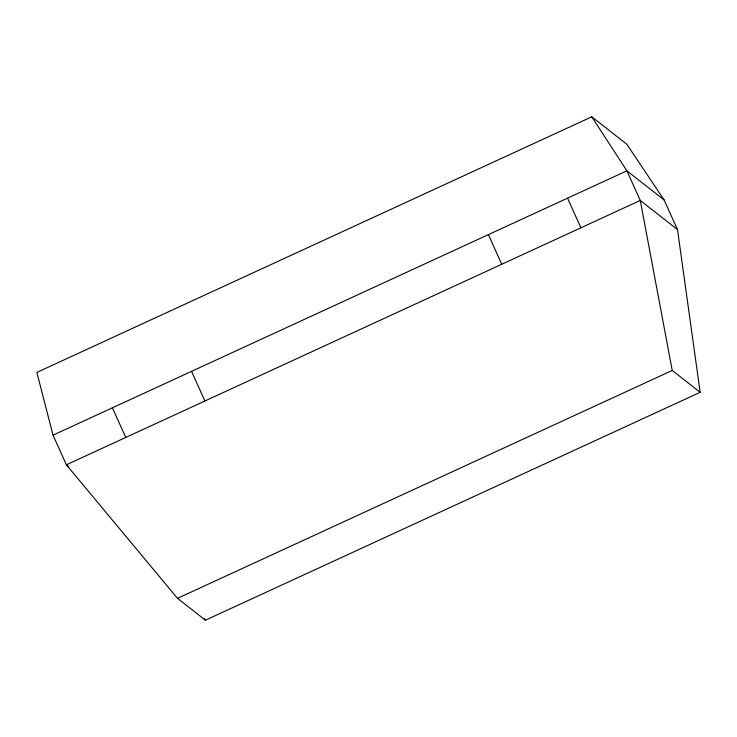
<?xml version="1.0" encoding="UTF-8"?>
<svg xmlns="http://www.w3.org/2000/svg" width="737" height="737" viewBox="0 0 737 737"><rect width="100%" height="100%" fill="white"/><g stroke="black" fill="none" stroke-linecap="round" stroke-linejoin="round"><path stroke-width="1.11" d="M591.774 116.796L36.85 372.425L53.018 435.171L66.394 464.798L177.506 598.343L205.43 620.204L700.15 392.314L677.496 229.585L664.111 199.957L626.772 144.194L591.774 116.796L626.892 170.818L640.269 200.446L672.236 370.453L700.15 392.314M53.018 435.171L626.892 170.818L664.111 199.957M177.506 598.343L672.236 370.453M677.496 229.585L640.269 200.446L66.394 464.798L68.2 466.217M203.983 618.417L205.43 620.204M567.527 198.161L580.903 227.788M488.373 234.624L501.75 264.251M191.537 371.356L204.914 400.983M112.383 407.819L125.76 437.446"/></g></svg>
